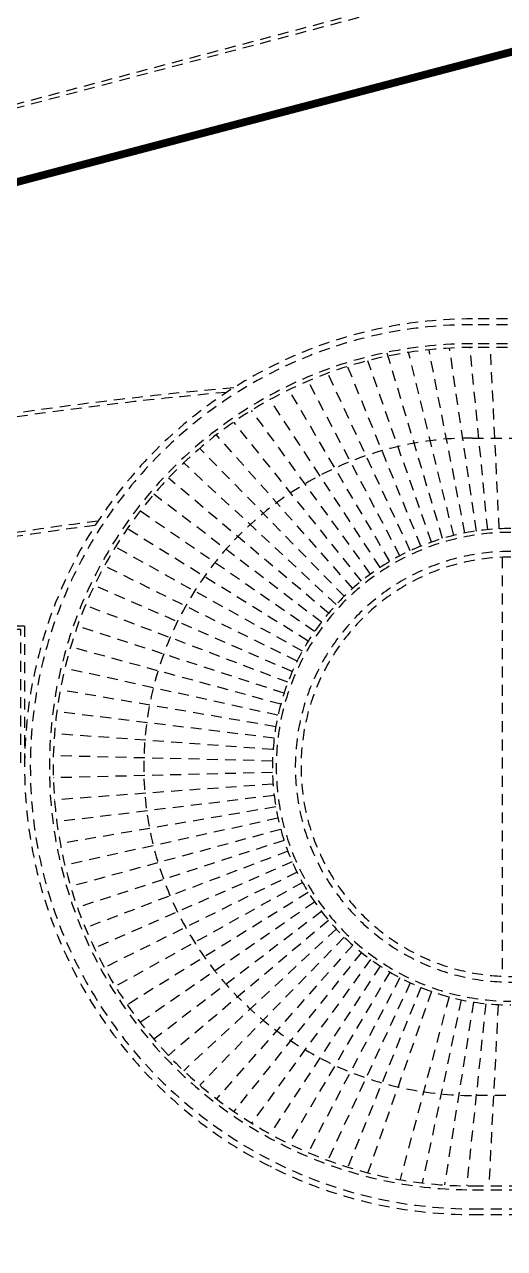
# Model space of a CAD drawing. Header units: millimetres. Extents: x -65167 to 413267, y -17142 to 66587.
# Drawn here: x 264212 to 264705, y 5087 to 6346 of the extents above; entities that cross this region are included whole.
import ezdxf

# ---------------------------------------------------------------- set-up
doc = ezdxf.new("R2010")
doc.units = ezdxf.units.MM
doc.header["$LTSCALE"] = 75
doc.header["$MEASUREMENT"] = 0
doc.header["$PDSIZE"] = -10
doc.linetypes.add('-HID', pattern=[2.5, 1.5, -1])
doc.layers.get('0').update_dxf_attribs({"linetype": 'CONTINUOUS'})
doc.layers.add('ELE9', color=9, linetype='CONTINUOUS')
doc.layers.add('LAND-3', color=9, linetype='CONTINUOUS')

# ---------------------------------------------------------------- blocks, each defined once
blk = doc.blocks.new('weee')
at = {"layer": 'ELE9', "color": 253, "linetype": '-HID', "ltscale": 0.1}
for p, q in [((-5147.1, 48463.3), (-5147.1, 48954.2)), ((-6017.3, 48855.3), (-6017.3, 48463.3)), ((-6013.4, 48855.3), (-6013.4, 48463.3)), ((-5151, 48463.3), (-5151, 48816.1))]:
    blk.add_line(p, q, dxfattribs=at)
for points in [[(-5463.2, 46910.1), (-5502.9, 46910.1), (-5561.7, 46914.6), (-5621.4, 46922.4), (-5686.2, 46932.3), (-5729.6, 46945.3), (-5775, 46966.3), (-5829.6, 46996.7), (-5880.5, 47031.4), (-5921.6, 47063.7), (-5961.5, 47099.7), (-5984.9, 47128.3), (-6011.3, 47164.5), (-6034.8, 47204.9), (-6067.4, 47269.5), (-6081.8, 47307.7), (-6210.4, 47792), (-6467.2, 48762.2)], [(-5463.1, 46914), (-5502.7, 46914), (-5561.3, 46918.5), (-5620.9, 46926.3), (-5685.4, 46936.2), (-5728.3, 46949), (-5773.2, 46969.8), (-5827.5, 47000.1), (-5878.2, 47034.6), (-5919.1, 47066.7), (-5958.7, 47102.4), (-5981.8, 47130.7), (-6008, 47166.6), (-6031.3, 47206.8), (-6063.8, 47271.1), (-6078.1, 47308.9), (-6206.3, 47792), (-6465.5, 48771)], [(-5826.9, 48490.6), (-6013.4, 48481.6)], [(-5797.8, 48493.6), (-5366.8, 48493.6)], [(-5337.5, 48489.6), (-5151, 48479.9)], [(-5826, 48478.8), (-6013.4, 48460.6)], [(-5338.5, 48476.8), (-5151, 48457.1)], [(-5824.6, 48467.1), (-6012.7, 48439.6)], [(-5340.2, 48464.1), (-5152, 48434.3)], [(-5822.6, 48455.4), (-6011.1, 48418.5)], [(-5342.5, 48451.5), (-5154.1, 48411.5)], [(-5820.1, 48443.8), (-6008.3, 48397.4)], [(-5345.5, 48439), (-5157.5, 48388.7)], [(-5817, 48432.4), (-6008.3, 48375.3)], [(-5813.3, 48421.1), (-5999.7, 48355.5)], [(-5351.1, 48421.1), (-5164.7, 48355.5)], [(-5809.1, 48410.1), (-5993.8, 48334.9)], [(-5355.3, 48410.1), (-5170.5, 48334.9)], [(-5804.4, 48399.2), (-5986.9, 48314.4)], [(-5360, 48399.2), (-5177.5, 48314.4)], [(-5799.1, 48388.6), (-5978.9, 48294.2)], [(-5365.2, 48388.6), (-5185.5, 48294.2)], [(-5793.4, 48378.2), (-5969.9, 48274.4)], [(-5371, 48378.2), (-5194.5, 48274.4)], [(-5787.1, 48368.2), (-5959.8, 48255.1)], [(-5780.4, 48358.4), (-5948.7, 48236.1)], [(-5384, 48358.4), (-5215.6, 48236.1)], [(-5377.2, 48368.2), (-5204.6, 48255.1)], [(-5773.2, 48349), (-5936.7, 48217.8)], [(-5391.2, 48349), (-5227.7, 48217.8)], [(-5765.6, 48340), (-5923.7, 48199.9)], [(-5398.8, 48340), (-5240.7, 48199.9)], [(-5757.5, 48331.3), (-5909.7, 48182.8)], [(-5749, 48323), (-5894.8, 48166.3)], [(-5415.3, 48323), (-5269.5, 48166.3)], [(-5406.9, 48331.3), (-5254.7, 48182.8)], [(-5740.2, 48315.2), (-5879.1, 48150.5)], [(-5424.2, 48315.2), (-5285.3, 48150.5)], [(-5730.9, 48307.8), (-5862.5, 48135.6)], [(-5721.4, 48300.8), (-5845.1, 48121.5)], [(-5443, 48300.8), (-5319.2, 48121.5)], [(-5433.4, 48307.8), (-5301.9, 48135.6)], [(-5711.5, 48294.3), (-5827, 48108.3)], [(-5701.2, 48288.3), (-5808.2, 48096)], [(-5690.8, 48282.8), (-5788.7, 48084.7)], [(-5473.6, 48282.8), (-5375.7, 48084.7)], [(-5463.1, 48288.3), (-5356.2, 48096)], [(-5452.9, 48294.3), (-5337.4, 48108.3)], [(-5680, 48277.8), (-5768.6, 48074.4)], [(-5669.1, 48273.4), (-5748, 48065.2)], [(-5495.3, 48273.4), (-5416.4, 48065.2)], [(-5484.3, 48277.8), (-5395.7, 48074.4)], [(-5657.9, 48269.4), (-5726.9, 48057.1)], [(-5646.5, 48266.1), (-5705.4, 48050)], [(-5635.1, 48263.2), (-5683.5, 48044.1)], [(-5623.4, 48260.9), (-5661.3, 48039.4)], [(-5611.7, 48259.2), (-5638.8, 48035.8)], [(-5599.9, 48258.1), (-5616.2, 48033.4)], [(-5588.1, 48257.5), (-5593.5, 48032.2)], [(-5576.3, 48257.5), (-5570.8, 48032.2)], [(-5564.4, 48258.1), (-5548.1, 48033.4)], [(-5552.7, 48259.2), (-5525.5, 48035.8)], [(-5540.9, 48260.9), (-5503.1, 48039.4)], [(-5529.3, 48263.2), (-5480.9, 48044.1)], [(-5517.8, 48266.1), (-5459, 48050)], [(-5506.5, 48269.4), (-5437.5, 48057.1)]]:
    blk.add_lwpolyline(points, dxfattribs=at)
for points in [[(-5069.6, 49315.9), (-5582.2, 49315.9, 0.414214), (-6042.8, 48855.3), (-6042.8, 48463.3, 1), (-5121.6, 48463.3), (-5121.6, 48954.2)], [(-5366.6, 49310), (-5582.2, 49310, 0.414214), (-6036.9, 48855.3), (-6036.9, 48463.3, 1), (-5127.5, 48463.3), (-5127.5, 48954.2)], [(-5244.1, 48816.1), (-5244.1, 48463.3, -1), (-5920.3, 48463.3), (-5920.3, 48835.7, -0.414214), (-5582.2, 49173.8)], [(-5803.7, 48502.5, 1), (-5360.7, 48502.5), (-5360.7, 48816.1, 1), (-5803.7, 48816.1), (-5803.7, 48502.5)], [(-5797.8, 48502.5, 1), (-5366.6, 48502.5), (-5366.6, 48816.1, 1), (-5797.8, 48816.1), (-5797.8, 48502.5)], [(-5940.4, 47957.6, -0.017012), (-5971.9, 48217.7, -0.017012)], [(-5936.6, 47958.4, -0.016514), (-5967.3, 48210.6, -0.016514)], [(-5586.1, 47998.7), (-5723.3, 47998.7), (-5723.3, 47892.9), (-5801.8, 47892.9), (-5815.1, 47943.3, -0.009125), (-5834.8, 48078.1, -0.009125)], [(-5830.4, 48075.3, 0.008891), (-5811.2, 47944.2), (-5798.8, 47896.8), (-5727.2, 47896.8), (-5727.2, 48002.7), (-5586.1, 48002.7)]]:
    blk.add_lwpolyline(points, format="xyb", dxfattribs=at)
for centre, radius, end in [((-5582.2, 48502.5), 245, 0), ((-5582.2, 48502.5), 241.1, 0), ((-5582.2, 48463.3), 435.1, 360), ((-5582.2, 48463.3), 431.2, 360)]:
    blk.add_arc(centre, radius, 180, end, dxfattribs=at)
blk.add_point((-5170.9, 48255.9), dxfattribs=at)
at = {"layer": 'LAND-3', "color": 253, "ltscale": 0.1, "const_width": 8}
blk.add_lwpolyline([(-6453.7, 49020.9), (-6020.1, 47373.6), (-6009.1, 47336.1), (-5996, 47299.5), (-5978.1, 47263.3), (-5958.6, 47229.8), (-5937, 47196.8), (-5912.8, 47166.2), (-5886, 47137.7), (-5856.8, 47111.8), (-5825.4, 47088.5), (-5792.3, 47066.7), (-5758.5, 47046.9), (-5723, 47030.3), (-5686.1, 47016.8), (-5648.5, 47005.4), (-5609.9, 46996.7), (-5571, 46992.6), (-5531.9, 46991.4), (-1444.9, 46991.4)], dxfattribs=at)

msp = doc.modelspace()

# ---------------------------------------------------------------- block references
at = {"rotation": 270}
msp.add_blockref('weee', (216209.4, 0), dxfattribs=at)

doc.saveas('drawing.dxf')
